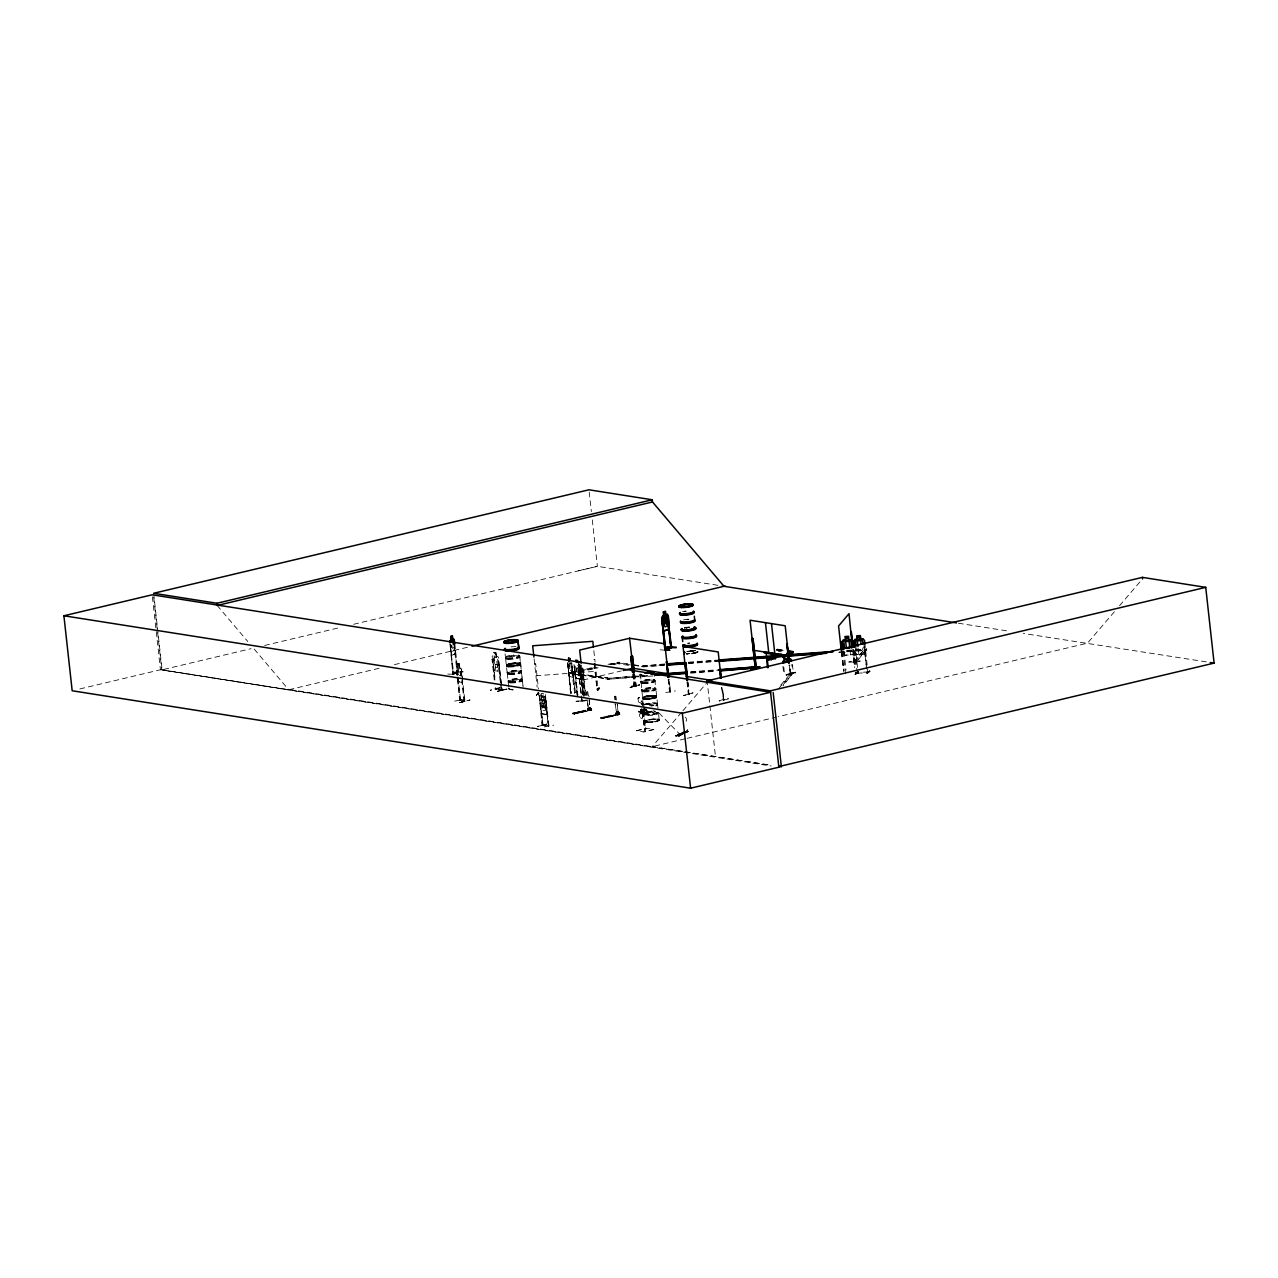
<?xml version="1.0" encoding="UTF-8"?>
<svg xmlns="http://www.w3.org/2000/svg" width="1278" height="1278" viewBox="0 0 1278 1278"><rect width="100%" height="100%" fill="white"/><g stroke="black" fill="none" stroke-linecap="round" stroke-linejoin="round"><path stroke-width="0.75" stroke-dasharray="5 3.75" d="M507.142 672.771L505.497 657.259M508.74 687.117L507.19 672.579M643.217 705.2L640.422 673.969A7.173 1.326 -6.3 0 0 643.968 675.311A7.189 1.326 -6.3 0 1 640.47 673.953M581.091 673.714L580.404 677.755L578.614 662.915M519.331 663.058C516.679 663.122 505.816 662.339 506.727 665.934M639.703 674.832L643.968 675.631A7.189 1.326 -6.3 0 1 640.502 674.193M642.291 698.139L645.055 699.114A7.189 1.326 -6.3 0 0 656.636 697.165A7.189 1.326 -6.3 0 0 647.131 696.702A7.189 1.326 -6.3 0 0 645.007 699.194C643.122 698.938 658.777 699.913 656.269 695.871M457.588 677.867L458.546 681.685L462.332 682.771L462.364 679.209M573.455 673.969L573.311 677.564L571.649 662.675L575.483 692.628M644.048 704.993L640.805 700.679A2.556 1.406 76.6 0 0 638.952 697.676L638.824 697.692M644.304 704.929L641.061 700.616A2.556 1.406 76.6 0 0 639.208 697.628A2.556 1.406 76.6 0 0 638.233 700.504A2.556 1.406 76.6 0 0 640.438 702.501L644.559 707.645M518.373 655.039A7.173 1.326 -6.3 0 1 515.002 657.403A7.173 1.326 -6.3 0 1 505.449 657.291L505.066 653.857M521.472 672.1L521.472 672.068A7.285 1.342 -6.3 0 0 511.839 671.637A7.285 1.342 -6.3 0 0 509.698 674.161A7.285 1.342 -6.3 0 0 521.472 672.1L523.101 686.973M522.958 685.487L522.43 680.184M589.573 707.884L590.468 707.549L587.513 708.555L587.656 709.865L589.861 710.217L589.541 708.875L591.426 708.507L591.794 710.121L574.126 714.019L591.618 709.945L589.382 709.45M589.334 707.549L590.276 707.325M618.424 711.894L617.578 712.325L618.552 712.213M618.44 711.782C620.932 714.21 615.74 711.223 618.824 712.006M655.87 689.385A7.285 1.342 -6.3 0 1 644.096 691.446A7.285 1.342 -6.3 0 1 646.237 688.922A7.285 1.342 -6.3 0 1 655.87 689.385L654.991 680.966M657.962 708.284L657.595 704.545M646.253 722.31C655.694 723.971 668.027 717.309 649.655 719.642A7.189 1.326 -6.3 0 0 647.547 722.134A7.189 1.326 -6.3 0 0 659.176 720.121L658.521 712.773A7.285 1.342 -6.3 0 1 650.726 714.913A7.285 1.342 -6.3 0 1 644.352 713.907A7.285 1.342 -6.3 0 1 654.384 711.958M447.747 674.097L458.115 674.433M657.595 704.673L655.918 689.193M546.457 703.922L546.169 707.533L545.275 694.114L549.013 726.319L542.096 725.361M581.442 679.257L576.186 678.506L581.41 679.257C582.081 668.953 580.979 683.219 581.49 678.474L576.33 665.167L578.343 665.487L579.11 672.372L577.065 672.068L576.314 665.183M454.664 701.079L465.048 699.226M499.49 671.397L499.586 667.819L499.394 671.413L494.235 670.63L493.084 666.844M543.997 699.561L546.441 701.191L547.256 714.658L542 713.891L540.834 710.105L542 713.891M617.514 712.613L618.232 712.389M542.543 696.574L542.671 696.734M522.398 680.311L522.414 680.263A7.285 1.342 -6.3 0 0 512.75 679.912A7.285 1.342 -6.3 0 0 510.609 682.436A7.285 1.342 -6.3 0 0 522.382 680.375L522.351 680.455M660.215 649.831L665.55 650.214M454.345 647.195L453.93 650.55L452.54 651.285L451.086 645.294M618.025 712.325L615.613 712.996L615.756 714.29L617.961 714.642L617.641 713.316L619.526 712.932L619.894 714.546L602.833 718.396M545.051 701.127L544.109 704.993L545.706 709.641L543.725 705.728L542.191 708.891L543.198 704.881L541.345 700.424L544.077 700.903L544.827 707.788L542.783 707.485L541.984 700.488L543.581 704.098L545.051 701.127L543.933 699.673M508.293 666.253L517.638 665.231M586.921 695.424L586.778 692.085M614.974 696.286L615.022 699.865M614.894 696.526L615.149 699.833M656.061 697.197L642.85 698.858M519.826 656.604L519.811 656.684A7.285 1.342 -6.3 0 0 510.146 656.333A7.285 1.342 -6.3 0 0 508.005 658.857A7.285 1.342 -6.3 0 0 519.779 656.796L521.568 671.445M546.553 724.131L537.575 726.431L546.936 724.211M499.954 687.468L490.369 690.2M499.986 687.979L490.369 690.264M630.374 687.372L639.687 684.673L630.07 687.42M683.442 695.647L693.043 692.836L683.442 695.583M572.32 670.79L571.841 673.522L570.339 673.091L568.454 663.01M853.88 650.965L853.145 654.735L844.614 655.231L842.985 651.604L844.646 655.199L853.065 654.592M865.478 650.246L864.886 654.001L865.573 650.294M519.299 663.058L520.641 664.432A7.189 1.326 -6.3 0 0 511.008 663.825A7.189 1.326 -6.3 0 0 508.884 666.317L508.916 666.237A7.157 1.31 -6.3 0 1 511.008 663.761A7.157 1.31 -6.3 0 1 520.466 664.209A7.157 1.31 -6.3 0 1 508.916 666.237L508.884 666.237A7.173 1.326 -6.3 0 1 510.992 663.729A7.173 1.326 -6.3 0 1 520.497 664.193C520.625 662.883 505.976 662.387 506.759 666.253M518.485 664.336L516.823 664.592L518.165 663.937M580.148 711.702L581.362 711.622L580.212 711.399M581.33 711.463L579.956 711.702M607.769 716.271L609.398 716.143L608.312 715.84M644.176 713.523L644.304 714.865M654.863 697.085L652.914 697.133L653.905 697.197M680.2 733.556L681.398 733.268M654.975 681.078L654.991 681.046A7.285 1.342 -6.3 0 0 645.326 680.647A7.285 1.342 -6.3 0 0 643.185 683.171A7.285 1.342 -6.3 0 0 654.959 681.11L654.096 673.218M585.42 700.823L576.058 701.494L587.353 699.945M617.689 714.21L617.29 712.389L618.201 712.086M545.051 700.791L544.3 703.571L542.287 703.251L540.115 693.251M580.196 672.548L579.429 675.327L577.4 675.024L575.212 665.007M498.26 664.672L497.493 667.467L495.449 667.148L493.26 657.148L494.219 656.077M545.93 707.964L545.163 710.744L543.102 710.44L541.68 707.309L541.393 695.536L543.693 695.855L544.093 699.545M505.481 657.387L505.449 657.419A7.173 1.326 -6.3 0 1 513.756 654.975M855.541 673.889L855.046 674.528L857.889 671.589M642.387 698.028C644.863 696.175 656.796 694.146 656.077 697.213M698.267 651.86L686.51 653.985A7.157 1.31 -6.3 0 0 698.123 651.94A7.189 1.326 -6.3 0 1 686.526 653.969M542.703 724.386L543.15 725.409L538.789 692.82L536.281 695.248L538.693 692.756M642.451 675.231L642.291 675.535M643.09 708.619L643.393 711.271L638.553 712.054L643.042 712.757L644.32 709.178L640.566 709.801L644.224 709.274L640.805 710.728L646.572 709.226L640.422 709.993L644.256 709.29M457.476 668.218L458.147 667.228L457.045 666.781L456.613 667.931M643.042 712.757L645.614 705.6M863.337 647.403L861.835 650.47L858.449 650.678L856.308 647.834M494.586 679.8L492.717 655.726L497.829 656.509L498.676 657.93L502.206 690.184L495.784 689.161M492.078 656.908L492.717 655.726M539.843 700.168L541.792 699.226M539.827 700.264L540.53 699.114M591.426 708.507L591.379 709.514L572.464 713.204L574.892 714.146M572.512 713.619L591.203 709.881M574.541 714.082L572.688 713.795M587.513 708.555L587.8 709.625L589.957 709.865M602.273 717.23L604.51 717.837L600.436 718.172L617.945 714.098M602.353 718.316L619.734 714.386L617.482 713.891L601.219 718.3M619.542 714.498L602.561 718.508L600.564 717.645M614.846 696.302L615.836 696.222M645.63 708.939L641.604 714.003L645.885 708.875M641.86 713.939L641.412 713.795A2.556 1.406 76.6 0 0 639.575 715.153A2.556 1.406 76.6 0 0 641.236 718.46A2.556 1.406 76.6 0 0 642.499 715.952L646.844 710.312M535.706 663.937L534.619 664.097L535.706 663.937L538.469 688.986M536.281 695.248L538.709 692.277M538.693 692.932L539.124 693.922L538.038 693.986M593.807 659.624L594.749 659.624M596.842 688.922L598.104 688.411M597.241 689.577L597.944 688.522M594.222 663.474L597.145 689.593M597.273 690.104C602.769 681.861 593.855 697.085 599.094 687.788M597.273 690.711L599.254 688.299M685.519 732.182L678.33 736.016L688.235 731.575M678.554 735.872L679.257 735.84M687.021 731.607L688.219 731.607L679.017 736.016M686.637 730.441L687.772 729.994L687.276 731.431M848.896 662.292L860.19 661.429M854.215 661.908L853.528 651.141M853.145 649.416L854.806 661.876M653.026 675.934L607.529 679.321L607.417 678.378L643.409 675.279M607.529 679.321L649.448 675.774M643.761 710.025L645.773 729.818L644.479 730.121L642.483 712.006L646.908 713.332L638.553 712.054L643.777 711.686M644.479 730.121L645.773 729.818M780.762 685.088L791.417 672.5L793.606 672.34L783.047 685.855M778.494 688.826L791.529 673.442L793.718 673.282M782.951 684.928L793.606 672.34M841.882 655.981L845.365 651.876M853.72 661.86L864.152 649.559L853.816 662.803L853.72 661.86L855.909 661.7L866.724 648.952L856.02 662.643L853.816 662.803M681.653 712.213L652.195 746.64L683.442 751.528M682.931 710.712L707.277 682.276L709.657 703.795M1114.4 611.715L1087.498 643.154L778.206 716.686M1119.528 605.724L1142.596 578.774M582.033 699.801L581.985 700.951L578.471 668.682L579.142 666.589M580.196 665.343L580.707 666.365L579.861 665.838M578.567 667.228L580.308 665.343M578.311 670.966L582.097 700.903M580.739 674.097L580.084 674.8L579.988 667.212L583.119 695.136M457.828 672.132L453.786 674.241M642.706 704.961L640.166 702.565A2.556 1.406 76.6 0 1 637.962 700.568A2.556 1.406 76.6 0 1 638.952 697.676M858.353 671.573L855.206 674.449M855.094 674.449L858.401 671.988M858.481 672.1L855.669 674.48M858.033 672.1L858.017 673.314L858.273 672.42M857.394 673.234L868.209 672.611L867.123 671.557L866.883 672.771L866.484 667.068M866.803 671.988L863.353 672.196M866.692 673.218L869.599 670.902L866.772 673.266M866.899 673.762L870.19 671.413L869.519 670.854M452.747 673.41L453.706 673.171L452.875 674.496L450.064 644.288L453.802 674.289M456.773 671.238L457.748 670.998L456.869 671.222L457.764 672.1M655.087 711.207L653.282 710.728M509.315 666.573L508.101 666.749L508.852 666.269A7.189 1.326 -6.3 0 0 520.513 664.288M506.695 665.918L508.995 666.205L508.117 666.669M506.695 666.237L509.171 666.669M516.919 664.48L518.82 664.24M508.9 666.445L508.964 666.461A7.189 1.326 -6.3 0 1 511.04 664.081A7.189 1.326 -6.3 0 1 520.545 664.544L508.452 666.637M641.971 675.503L642.802 675.583M645.326 699.082L644.431 699.194M653.266 696.702L655.055 696.877L654.256 697.165M652.914 697.133L654.352 697.069M659.176 720.121A7.189 1.326 -6.3 0 0 649.671 719.658A7.189 1.326 -6.3 0 0 647.547 722.15A7.189 1.326 -6.3 0 0 659.176 720.105A7.189 1.326 -6.3 0 0 649.671 719.642L644.991 721.207L646.301 722.326M681.861 733.524L680.775 733.54M784.309 671.893L783.734 666.573M792.408 664.272L793.031 669.848L791.641 664.608M581.682 700.775L578.503 670.758M546.824 724.115L537.575 726.431M586.874 691.702L587.736 691.797M646.524 709.418L640.597 710.648L646.572 709.098M453.594 647.595L452.204 648.345L451.837 644.895M451.773 655.422L455.303 653.569L455.463 649.735L455.24 653.681L451.757 655.566L450.128 644.224M462.908 671.813L452.62 672.052M453.339 673.474L457.22 671.573M453.418 674.257L457.396 672.116M686.11 721.143L686.046 721.175A2.556 2.268 63 0 0 685.12 717.246M679.529 736.016C667.164 735.745 688.938 734.131 677.26 735.026M677.228 734.77L682.388 734.115M678.922 734.179L679.8 733.732M685.12 731.495L675.599 736.112L684.465 731.367L687.915 731.288M687.772 729.994L687.069 731.639M685.439 731.639L676.302 736.08M686.749 731.479L687.516 729.994M678.794 736.032L687.979 731.431M697.628 652.339L696.622 652.723M502.11 689.082L501.647 690.264L498.228 660.087L501.887 690.264L495.225 689.273L495.56 688.075L496.327 689.257L495.672 688.059M495.209 689.257L495.097 688.171M633.712 673.81L634.974 686.398M634.703 685.327C638.68 687.532 634.703 682.819 634.527 673.826M668.761 679.353L670.103 692.005L670.455 690.823M668.154 679.257L669.528 691.941L670.567 691.925L669.081 679.273M689.305 694.641C687.852 696.254 689.737 684.241 687.899 681.989M721.846 687.356L723.939 700.088L722.453 687.436M789.772 673.107L790.826 672.819L790.922 673.921L789.852 673.889M790.922 673.921L789.884 665.119M589.35 707.724L590.724 707.581L589.462 707.692M457.46 672.292L457.189 671.254M518.932 664.209L517.734 664.672M645.007 698.842L644.911 698.858A7.157 1.31 -6.3 0 0 656.557 696.814A7.157 1.31 -6.3 0 0 647.099 696.35A7.157 1.31 -6.3 0 0 645.007 698.842A7.189 1.326 -6.3 0 0 656.604 696.814A7.189 1.326 -6.3 0 0 647.099 696.35A7.189 1.326 -6.3 0 0 644.975 698.842L645.055 698.826A7.173 1.326 -6.3 0 0 656.588 696.782A7.173 1.326 -6.3 0 0 647.099 696.318A7.173 1.326 -6.3 0 0 644.975 698.81L644.607 698.89M645.614 720.776L646.62 720.377M459.537 699.194C461.15 699.849 460.016 702.277 464.968 701.606L461.326 669.352L460.671 667.883L457.045 666.781M460.479 699.258L459.585 699.226M463.93 700.472L465 701.558M464.841 700.504L460.16 699.641M464.058 701.558L461.837 680.902M595.244 663.394L598.184 689.609M635.374 685.28C631.683 690.408 635.613 676.589 632.866 674.001M867.89 671.621L867.858 672.739L867.49 667.004M644.431 709.13L640.853 709.961L644.272 709.146M517.638 665.295L520.609 664.177A7.173 1.326 -6.3 0 1 508.884 666.221L508.979 666.173M644.064 697.149L647.099 696.414M640.741 710.728L645.102 709.514A2.236 1.23 76.6 0 0 645.31 710.057M645.102 709.594L640.438 710.344L646.476 709.482L640.534 710.568L645.023 709.705M501.232 690.184L497.509 657.787L495.768 652.723L493.723 652.259L495.848 670.838M495.816 652.611L497.909 671.158M494.235 670.63L493.18 666.828M540.482 698.986L545.578 699.881M545.482 699.785L546.441 701.191M855.286 673.378L855.413 672.26M857.123 673.282L857.011 672.18M858.129 673.314L857.889 672.212M494.266 679.88L491.998 659.256L492.909 659.272L495.193 679.896M577.049 695.264L574.269 667.068L577.976 695.28M573.95 667.148L574.86 667.164M580.595 665.806L579.749 664.384L583.679 694.321M585.723 695.104L582.752 668.122L581.666 668.298L584.877 695.296M501.056 689.369L495.88 688.57M497.717 691.318L507.062 689.146L497.749 691.366M575.18 674.672L576.362 678.458L574.046 664.784L577.368 695.184M631.763 685.903L638.936 686.797M630.07 687.468L639.687 685.136M669.816 690.743L670.375 690.823M665.71 692.532L675.407 690.919M688.57 693.443L688.267 693.555M790.747 672.803L790.299 672.707M786.082 674.512L795.395 672.276L786.449 675.072M786.194 675.008L795.347 672.212M786.098 675.072L795.763 672.835M723.06 698.89L723.236 698.906M719.083 700.695L728.396 698.459M728.46 698.938L719.179 701.191M79.859 688.938L160.437 669.768L771.193 766.017M153.648 593.28L162.098 669.816L251.095 648.665M264.642 645.454L338.159 627.961M353.623 624.287L597.401 566.33L722.054 585.979M157.641 632.738L161.747 669.912L288.7 689.769L380.844 667.867M394.423 664.64L468.083 647.131M569.684 672.579L607.801 677.931L607.897 678.858L569.796 673.522L569.684 672.579L592.96 667.531M594.11 667.755L570.835 672.819L570.931 673.762L607.897 678.858M628.504 665.359L617.514 663.617L617.418 662.691L630.214 663.985M617.514 663.617L619.319 662.276L606.539 664.576M582.976 680.056L621.348 670.934M570.835 672.819L607.801 677.931M542.974 724.291L542.08 725.393L539.172 695.312L543.102 725.361M538.853 695.376L539.763 695.408M778.334 651.716L784.564 650.23L776.417 648.952M589.254 699.609C589.717 714.801 589.877 702.708 590.787 709.418M572.48 713.475L589.525 709.226M572.336 713.747L590.116 709.322M543.054 724.626L547.863 725.505M544.14 726.91L553.598 725.185M548.438 725.297L548.677 726.399L544.3 693.906M603.424 716.958L607.369 717.166L605.133 716.559M606.667 716.191L610.612 716.383L608.056 716.127M615.613 712.996L615.9 714.067L617.625 713.651M618.217 713.747L617.226 704.066M600.756 718.252L619.479 713.939L619.526 712.932M639.974 711.511L645.725 710.712L646.908 713.332L642.483 712.006M641.444 711.734L643.393 711.271M642.403 715.616L642.754 715.888A2.556 1.406 76.6 0 1 641.492 718.396A2.556 1.406 76.6 0 1 639.831 715.089A2.556 1.406 76.6 0 1 641.668 713.731M636.54 730.665L646.684 728.252L653.841 729.53L643.697 731.943L636.556 730.808L646.7 728.412M653.825 729.371L643.697 731.943M685.152 738.812L651.173 746.895L162.098 669.816M687.085 738.349L776.273 717.15M578.375 570.819L597.401 566.33L592.225 519.379M609.622 664.384L619.319 662.276M569.796 673.522L596.954 667.611M610.533 664.672L619.431 663.218L619.239 662.26M570.931 673.762L598.088 667.851M613.6 664.48L619.431 663.218M684.337 627.929L689.705 627.131A7.189 1.326 -6.3 0 0 684.353 627.929L685.998 627.61M652.068 698.635L653.729 698.299M457.668 663.394C459.888 673.522 454.824 660.534 459.281 663.857L461.63 679.033M459.281 663.857L459.537 667.675M459.569 667.563L461.39 669.352L462.54 679.209M456.438 670.295L459.697 700.312L464.601 701.67L461.773 677.084M461.166 671.461L461.662 675.407M458.546 681.685L457.7 677.835M570.531 693.203L567.783 665.007M567.863 665.215L571.33 693.251M568.694 672.627L569.525 676.477M459.888 702.692L469.921 700.056L459.681 702.581M459.617 702.644L469.889 700.009M634.319 686.653L632.642 673.969M453.195 673.202L453.482 674.464M687.868 627.658L686.046 627.929A7.189 1.326 -6.3 0 1 689.737 627.498L687.868 627.658A7.173 1.326 -6.3 0 1 689.737 627.514A7.157 1.31 -6.3 0 0 686.062 627.881A7.189 1.326 -6.3 0 1 689.737 627.434M635.262 686.382L634.207 673.905M789.277 665.023L790.491 674.001L789.564 665.183M654.112 697.245L653.298 697.293M681.206 733.492L680.343 733.62M460.064 699.338L460.256 700.424L453.674 642.339M495.848 689.337L495.433 688.059M668.474 679.177L670.487 691.909M686.973 681.973L688.347 694.673L688.922 693.635M721.527 687.42L723.588 700.184L722.118 687.516M542.415 725.281L539.444 695.472M548.534 726.415L545.035 696.222L548.342 726.223M860.126 660.838L848.832 661.669M538.038 694.082L537.75 692.916L537.814 694.098L538.981 693.922M664.943 663.953L639.383 666.157L632.067 664.991M688.682 662.18L716.367 660.135M846.931 650.422L866.724 648.952M664.56 664.4L640.821 666.173L632.051 664.272M688.299 662.643L717.964 660.422M846.563 650.869L866.34 649.4L866.436 650.342L838.751 652.403M641.3 666.653L665.039 664.895M688.778 663.122L716.479 661.061M839.119 651.94L845.062 651.508M847.042 651.365L866.819 649.895M642.898 666.956L664.672 665.343M688.411 663.57L718.076 661.365M535.977 675.774L596.123 671.301M690.887 671.749L716.607 669.832M607.417 678.378L643.026 675.727M690.503 672.196L718.204 670.135M690.983 672.691L716.702 670.774M690.599 673.139L716.319 671.222M581.682 676.286L581.841 680.216L580.308 682.005L579.685 678.57M587.417 700.568L576.138 701.223M846.739 651.365L850.126 651.173M452.38 672.228L463.131 671.813M452.795 673.426L453.69 673.458M678.89 733.923L682.356 733.86M675.758 735.521L680.104 734.994M695.679 650.646L686.941 651.524A7.189 1.326 -6.3 0 1 695.663 650.662A7.157 1.31 -6.3 0 0 686.973 651.349M688.858 694.545L687.292 681.909M776.321 649.767L784.66 651.061M776.369 650.183L784.708 651.476M464.633 701.446L464.297 700.344M493.627 652.275L495.928 652.595M495.56 653.266L494.251 653.058L495.704 654.496M494.362 657.307L496.407 657.627M495.113 664.193L497.174 664.512M542.032 713.779L547.192 714.514M790.363 674.001L788.957 665.103M582.752 668.122L585.484 695.056M580.18 667.979L580.452 668.154M491.998 659.256L492.909 659.272M581.346 679.129L576.234 678.378L575.212 674.688M685.391 751.847L771.337 765.282M1206.304 661.876L1023.358 633.457M958.372 623.217L1007.607 630.981M776.465 649.368L784.612 650.646M617.418 662.691L630.326 664.927M654.208 711.542L655.678 711.766M642.834 710.824L645.725 710.712L642.946 711.974L638.457 711.271L646.46 713.252L645.821 707.517M618.648 711.67L617.817 711.59L618.057 713.779L617.354 704.034M589.27 707.932L589.653 709.929M588.152 708.923L590.34 709.274M616.252 713.364L618.44 713.699M588.12 709.162L591.379 709.514M616.22 713.603L619.479 713.939M615.9 714.067L618.105 714.274M546.201 707.373L541.137 706.622L539.939 702.948L541.201 706.718L546.265 707.517M600.596 717.901L602.992 718.571M289.723 689.529L682.883 751.48M684.8 751.784L771.113 765.378M638.457 711.271L646.908 713.332M723.859 700.088L722.821 699.002M520.21 663.601L519.331 663.426M509.539 688.187A7.189 1.326 -6.3 0 0 513.037 689.577A7.189 1.326 -6.3 0 1 508.995 688.554L509.331 689.513M496.247 689.257L496.136 688.139M656.333 695.903C653.266 695.488 641.891 694.769 642.802 698.81M509.299 689.497L513.053 689.864A7.173 1.326 -6.3 0 1 509.602 688.443M567.416 665.087L568.231 665.135M569.557 676.366L573.423 677.532M457.556 663.426L459.233 663.969M459.042 664.496L458.067 664.225L459.169 665.726M458.578 681.573L462.444 682.74M460.527 699.577L464.329 700.663M599.765 688.299L597.88 690.599M641.923 711.047L646.46 713.252L644.256 710.488L643.968 707.836M506.743 689.018L497.414 691.19M659.001 713.012L679.832 734.291M578.215 664.256L579.429 665.662L583.167 698.044M217.196 605.452L247.836 641.588M254.226 649.112L288.7 689.769M570.627 662.451L575.084 696.318M615.884 696.478L616.491 700.088M587.784 692.037L588.391 695.663A2.556 1.406 76.6 0 1 589.158 696.638M519.651 655.582L521.344 670.854M587.465 701.223L588.423 709.002L587.321 701.255M864.791 642.626L867.171 665.215M863.784 642.69L866.276 665.183M864.104 646.524L866.596 669.017M858.225 648.553L858.864 654.352M855.142 645.086L857.522 667.675M857.266 672.148L857.378 673.25M854.758 650.774L857.043 671.397M856.388 672.212L856.42 673.394L856.196 672.212M853.912 650.821L855.685 667.771M856.052 672.324L856.372 673.41L855.174 672.372M852.921 649.24L854.774 667.755M852.809 650.965L854.678 667.835M850.126 650.981L850.541 654.863M844.055 651.413L846.02 670.231M843.049 651.476L845.541 673.969M841.994 651.684L843.959 671.158M841.611 651.716L843.736 670.966M841.435 651.924L843.56 671.174M791.417 672.5L791.529 673.442M782.919 666.445L783.526 672.02M709.881 705.744L715.552 757.247M687.58 682.069L688.97 694.721M681.573 734.243L678.107 734.323M643.585 711.926L645.582 730.042M642.674 711.766L644.671 729.898M641.636 708.379L641.955 711.606L640.486 711.383L640.198 708.731M633.92 673.73L635.438 686.574M633.489 673.762L634.974 686.494M618.185 662.036L618.28 662.978M589.19 491.982L591.347 511.551M605.98 678.362L606.076 679.305M593.839 650.694L595.085 661.94M594.158 663.554L597.05 689.689M590.388 707.277L590.628 709.466M587.049 695.408L586.746 692.388M581.314 665.071L584.653 695.264M580.5 665.822L584.126 698.651M583.311 694.928L579.317 662.148M574.541 667.244L577.64 695.36M572.145 666.253L575.116 692.692M570.962 693.331L567.592 662.723L570.883 693.123M538.006 692.868L538.118 693.986M534.124 658.905L537.175 687.213M521.504 672.244L522.255 679.129M492.589 659.352L494.874 679.96M454.808 643.793L458.243 675.119M454.089 642.115L460.559 700.344M449.856 642.275L453.275 674.512M153.743 597.513L157.418 630.773M152.386 596.762L160.437 669.768M589.126 699.641L589.893 709.242M683.49 619.91A7.173 1.326 -6.3 0 1 688.81 619.111M684.241 611.763A7.285 1.342 -6.3 0 1 686.078 611.475M682.564 611.619A7.173 1.326 -6.3 0 1 686.03 611.012M684.369 627.77A7.157 1.31 -6.3 0 1 689.673 626.971M686.989 619.75A7.285 1.342 -6.3 0 1 688.874 619.574M697.516 651.86A7.157 1.31 -6.3 0 1 686.51 653.505A7.189 1.326 -6.3 0 0 698.123 651.636M687.74 643.154A7.173 1.326 -6.3 0 1 689.561 642.882M687.756 643.617A7.285 1.342 -6.3 0 1 689.593 643.345M510.992 646.892A7.173 1.326 -6.3 0 1 516.2 646.636M520.545 664.544A7.189 1.326 -6.3 0 1 508.916 666.573M513.021 689.369A7.173 1.326 -6.3 0 1 508.995 688.379M647.674 675.774A7.157 1.31 -6.3 0 1 640.741 675.806A7.157 1.31 -6.3 0 1 641.572 674.257M655.965 712.485A7.173 1.326 -6.3 0 1 654.432 714.865A7.173 1.326 -6.3 0 1 644.272 714.753A7.173 1.326 -6.3 0 1 654.384 712.469M646.253 704.577A7.285 1.342 -6.3 0 1 656.844 703.922A7.285 1.342 -6.3 0 1 652.93 706.223M657.707 712.469A7.173 1.326 -6.3 0 1 648.25 714.114A7.173 1.326 -6.3 0 1 644.783 712.725A7.173 1.326 -6.3 0 1 654.24 711.079M648.026 704.721A7.173 1.326 -6.3 0 1 656.301 704.322A7.173 1.326 -6.3 0 1 655.949 705.983M658.426 712.549A7.285 1.342 -6.3 0 1 649.448 714.578A7.285 1.342 -6.3 0 1 644.479 713.348A7.285 1.342 -6.3 0 1 654.336 711.526M644.831 704.529A7.285 1.342 -6.3 0 1 656.796 703.491A7.285 1.342 -6.3 0 1 651.029 706.079M643.856 704.45A7.173 1.326 -6.3 0 1 652.739 702.82A7.173 1.326 -6.3 0 1 657.211 703.922A7.173 1.326 -6.3 0 1 649.112 705.76M647.371 710.856A2.236 1.23 76.6 0 1 645.869 710.935M647.802 710.999A2.236 1.23 76.6 0 1 646.508 710.792M854.694 650.917L856.308 654.528L864.886 654.001L856.388 654.4L854.71 650.901M616.651 713.396L615.149 703.747L616.651 713.396M572.576 666.381L571.777 666.333L572.576 666.381M543.23 696.542L541.904 696.35L542.048 697.58L543.358 697.772L543.23 696.542M543.214 693.73L541.201 693.411L541.952 700.312L543.965 700.632L543.214 693.73M582.48 711.702L580.276 711.351L582.48 711.702M580.755 712.102L578.567 711.766L580.755 712.102M579.238 712.469L577.033 712.118L579.238 712.469M577.512 712.884L575.324 712.533L577.512 712.884M576.378 713.156L574.173 712.804L576.378 713.156M570.755 663.681L569.253 663.25L570.02 670.135L571.522 670.567L570.755 663.681M459.776 668.889L458.275 668.458L459.042 675.343L460.543 675.774L459.776 668.889M694.098 650.933A7.157 1.31 -6.3 0 0 687.021 651.812A7.189 1.326 -6.3 0 1 694.114 650.933M508.133 659.304A7.173 1.326 -6.3 0 0 519.715 657.275A7.173 1.326 -6.3 0 0 510.241 656.828A7.173 1.326 -6.3 0 0 508.133 659.304M508.852 665.774A7.157 1.31 -6.3 0 0 520.418 663.761A7.157 1.31 -6.3 0 0 510.96 663.298A7.157 1.31 -6.3 0 0 508.852 665.774M508.852 665.966A7.189 1.326 -6.3 0 0 520.481 663.921A7.189 1.326 -6.3 0 0 510.96 663.458A7.189 1.326 -6.3 0 0 508.852 665.966M507.957 658.426A7.285 1.342 -6.3 0 0 519.731 656.365A7.285 1.342 -6.3 0 0 510.098 655.902A7.285 1.342 -6.3 0 0 507.957 658.426M510.737 682.899A7.173 1.326 -6.3 0 0 522.319 680.87A7.173 1.326 -6.3 0 0 512.845 680.407A7.173 1.326 -6.3 0 0 510.737 682.899M508.995 666.988A7.157 1.31 -6.3 0 0 520.545 664.959A7.157 1.31 -6.3 0 0 511.088 664.496A7.157 1.31 -6.3 0 0 508.995 666.988M510.577 681.509A7.173 1.326 -6.3 0 0 522.159 679.481A7.173 1.326 -6.3 0 0 512.686 679.017A7.173 1.326 -6.3 0 0 510.577 681.509M509.826 674.624A7.173 1.326 -6.3 0 0 521.408 672.595A7.173 1.326 -6.3 0 0 511.935 672.132A7.173 1.326 -6.3 0 0 509.826 674.624M510.561 682.021A7.285 1.342 -6.3 0 0 522.335 679.96A7.285 1.342 -6.3 0 0 512.702 679.481A7.285 1.342 -6.3 0 0 510.561 682.021M509.65 673.746A7.285 1.342 -6.3 0 0 521.424 671.685A7.285 1.342 -6.3 0 0 511.791 671.206A7.285 1.342 -6.3 0 0 509.65 673.746M509.666 673.234A7.173 1.326 -6.3 0 0 521.248 671.206A7.173 1.326 -6.3 0 0 511.775 670.742A7.173 1.326 -6.3 0 0 509.666 673.234M644.224 691.909A7.173 1.326 -6.3 0 0 655.806 689.88A7.173 1.326 -6.3 0 0 646.333 689.417A7.173 1.326 -6.3 0 0 644.224 691.909M644.943 698.347A7.157 1.31 -6.3 0 0 656.509 696.334A7.157 1.31 -6.3 0 0 647.051 695.871A7.157 1.31 -6.3 0 0 644.943 698.347M644.943 698.555A7.189 1.326 -6.3 0 0 656.572 696.526A7.189 1.326 -6.3 0 0 647.067 696.063A7.189 1.326 -6.3 0 0 644.943 698.555M644.08 690.519A7.173 1.326 -6.3 0 0 655.662 688.491A7.173 1.326 -6.3 0 0 646.189 688.027A7.173 1.326 -6.3 0 0 644.08 690.519M643.313 683.634A7.173 1.326 -6.3 0 0 654.895 681.605A7.173 1.326 -6.3 0 0 645.422 681.142A7.173 1.326 -6.3 0 0 643.313 683.634M644.048 691.015A7.285 1.342 -6.3 0 0 655.822 688.97A7.285 1.342 -6.3 0 0 646.189 688.491A7.285 1.342 -6.3 0 0 644.048 691.015M643.138 682.74A7.285 1.342 -6.3 0 0 654.911 680.695A7.285 1.342 -6.3 0 0 645.278 680.216A7.285 1.342 -6.3 0 0 643.138 682.74M643.154 682.244A7.173 1.326 -6.3 0 0 654.751 680.216A7.173 1.326 -6.3 0 0 645.262 679.752A7.173 1.326 -6.3 0 0 643.154 682.244M647.611 722.421A7.157 1.31 -6.3 0 0 659.16 720.393A7.157 1.31 -6.3 0 0 649.703 719.945A7.157 1.31 -6.3 0 0 647.611 722.421M647.547 721.942A7.157 1.31 -6.3 0 0 659.113 719.913A7.157 1.31 -6.3 0 0 649.655 719.45A7.157 1.31 -6.3 0 0 647.547 721.942M645.086 699.609A7.157 1.31 -6.3 0 0 656.652 697.58A7.157 1.31 -6.3 0 0 647.195 697.133A7.157 1.31 -6.3 0 0 645.086 699.609"/><path stroke-width="1.5" d="M662.244 616.347L667.228 614.367L668.234 615.389L669.337 625.293L668.889 629.239L663.921 631.124L662.851 627.706M669.321 650.246L665.806 649.543M669.608 650.103L665.407 649.831M750.697 668.937L760.059 666.653L750.745 668.889M783.989 657.227L785.65 658.633L783.11 661.589M784.436 662.659L791.529 661.077L791.178 659.448L785.427 658.665M450.271 640.789L449.968 642.259L450.128 640.677M515.034 640.645L514.219 641.013L515.481 640.534M515.705 640.358L516.424 640.725L515.561 640.358M651.301 672.979L650.31 673.602L652.115 673.234M689.337 604.957L690.248 605.149M690.455 605.197L689.928 604.574M690.743 605.149L689.513 604.957M664.991 648.186L661.653 617.801L663.777 615.692M450.703 641.844L450.735 636.444L451.134 640.134M840.748 644L841.387 649.783M851.02 631.907L852.682 643.441M851.404 631.875L852.506 643.649M844.598 648.521L843.831 641.636L845.525 640.294L843.033 640.31L841.867 641.716L842.745 649.671M783.094 661.732C783.366 657.659 791.481 657.275 791.258 661.03M718.204 670.135L758.142 666.749L758.237 667.691L720.281 670.934M578.614 662.915L579.317 662.148M842.234 643.968L843.224 643.904L843.752 649.623M853.56 641.029L854.726 639.623L857.234 639.463M858.017 646.62L856.675 635.789L860.318 635.581L860.733 639.272L863.209 639.128L864.519 640.374L864.807 644.384M857.059 639.511L854.726 639.623L863.209 639.128M852.985 643.409L851.995 643.473L852.394 647.211L849.007 613.68L838.576 625.98L841.259 650.358M853.928 643.281L854.838 643.297M863.784 642.69L864.695 642.722M843.001 640.342L851.499 639.831L852.809 641.061L853.4 647.163M852.793 641.077L851.42 639.974M775.043 656.908L767.119 658.793M776.72 653.873L772.583 657.211L773.525 655.646M775.315 657.323L772.615 656.652L767.215 659.272M857.218 639.607L855.541 640.933L856.116 646.109M506.216 642.674L505.816 642.722M514.283 640.821L516.216 640.661M514.842 641.109L516.04 640.406L514.635 640.613M681.494 607.258L680.519 607.242L681.366 607.21M681.398 606.762L681.43 606.746A7.157 1.31 -6.3 0 1 683.458 604.366A7.157 1.31 -6.3 0 1 692.916 604.813A7.157 1.31 -6.3 0 1 681.35 606.842L680.886 606.746M680.775 607.13L681.685 607.034M690.807 604.877L689.721 604.893M650.566 673.426L650.933 673.234M767.407 667.643L766.225 652.659M665.662 648.761L665.327 650.023M450.735 636.444L452.332 635.629L453.962 643.745M450.16 640.789L453.594 638.808L454.329 639.911M451.454 641.444L452.843 640.709L453.227 644.144M515.417 641.061L516.328 640.853M764.26 652.004L781.848 654.783M664.672 648.17L662.164 619.83L665.774 649.863M662.483 619.846L661.573 620.054M667.372 617.881L668.282 617.673L668.586 623.281M666.796 647.531L676.206 647.738M671.046 646.764L670.934 647.898L668.985 627.035M665.247 648.936L670.519 647.115M670.854 647.131L665.455 649.016M665.534 649.799L671.222 647.658M665.199 650.055L671.621 647.69L667.212 614.494M663.266 612.002L665.519 611.203L665.87 615.038L667.084 615.868L667.851 622.753L667.1 626.108L665.071 626.859L663.665 624.303L663.362 612.002M667.324 614.367L665.934 614.894M663.857 630.981L668.825 629.143M671.094 647.882L668.41 627.258M505.96 643.122L506.28 642.994M681.318 607.098L681.382 607.082A7.189 1.326 -6.3 0 0 692.98 605.069A7.189 1.326 -6.3 0 0 683.474 604.606A7.189 1.326 -6.3 0 0 681.366 607.114L681.414 607.146A7.189 1.326 -6.3 0 0 692.995 605.085A7.189 1.326 -6.3 0 0 683.474 604.622A7.189 1.326 -6.3 0 0 681.366 607.13L681.589 606.954M650.949 673.698L652.259 673.506M764.308 652.435L782.04 655.183M764.356 652.85L780.586 655.742L785.491 654.767M575.675 660.119L577.752 660.486M632.434 672.036L630.725 656.636L631.572 656.429L632.61 656.493L634.319 671.909M630.725 656.636L632.61 656.493M755.378 668.442L756.368 668.474L752.998 638.473L756.049 668.554L755.825 667.467M667.947 677.34L666.557 661.844L668.857 677.356M667.164 661.94L666.237 661.924M687.692 680.072L685.982 664.656L687.356 680.152M788.75 663.17L786.944 643.824L789.453 661.253M787.536 643.92L786.625 643.904M720.457 677.787L719.929 670.007L720.792 677.723M720.217 670.183L721.383 677.803M707.277 682.276L707.133 680.87L770.426 690.839L778.861 767.215L690.599 788.206L72.175 690.759L63.9 615.772L152.162 594.797L216.27 604.893M652.259 499.778L588.95 489.793L153.648 593.28L216.941 603.264L652.259 499.778L652.499 501.966L724.003 586.283L956.407 622.897M652.499 501.966L217.196 605.452L216.941 603.264M471.965 646.205L725.025 586.043M664.832 643.793L629.671 638.249L579.669 650.071L581.107 663.186M623.281 670.487L632.866 668.202M775.347 653.697L772.231 654.448L772.104 653.202M787.12 653.09L792.919 651.588L787.823 650.742M787.168 653.521L792.967 652.004L789.5 651.413M787.216 653.937L793.015 652.419L789.548 651.828M787.264 654.352L793.063 652.85L789.596 652.243M767.04 659.528L775.506 657.627L775.602 658.569L767.135 660.47L767.295 659.544M775.506 657.627L767.311 659.576L768.206 667.627M783.063 662.978L782.967 662.036L791.433 660.135L785.347 659.065M791.433 660.087L783.238 662.084L783.27 662.978M707.133 680.87L1142.436 577.368L1205.729 587.353L1214.1 663.106L778.797 766.592M770.426 690.839L1205.729 587.353M63.9 615.772L682.324 713.22L770.586 692.245L218.218 605.197M781.801 654.368L780.251 654.48M570.148 658.665L568.534 658.218L569.014 662.036L568.71 658.33M755.298 668.474L752.071 638.457L752.998 638.473M666.924 663.809L684.72 662.483M718.348 659.975L775.714 655.71M787.583 654.831L833.08 651.445M666.541 664.256L686.318 662.787M717.964 660.422L832.713 651.892M667.02 664.736L684.832 663.426M718.46 660.918L781.753 656.205M785.714 655.918L821.323 653.266M666.637 665.199L686.43 663.713M718.076 661.365L826.882 653.282M655.279 674.401L686.925 672.052M718.571 669.688L758.142 666.749M654.895 674.848L686.542 672.5M655.374 675.327L659.336 675.04M663.298 674.752L687.037 672.979M720.664 670.487L758.237 667.691M662.915 675.199L686.653 673.426M851.499 639.815L848.896 639.974L850.86 641.221L851.627 648.106M849.039 641.332L845.653 641.524L846.419 648.409L849.806 648.218M857.362 640.837L860.749 640.629L861.132 644.08M505.832 643.058L506.344 642.93A7.189 1.326 -6.3 0 0 517.941 640.981L518.724 647.259L518.005 640.629A7.173 1.326 -6.3 0 0 508.404 640.214A7.173 1.326 -6.3 0 0 506.296 642.706A7.189 1.326 -6.3 0 0 517.909 640.693A7.189 1.326 -6.3 0 0 508.404 640.23A7.189 1.326 -6.3 0 0 506.28 642.738A7.173 1.326 -6.3 0 0 517.894 640.677M775.554 658.569L775.251 657.164M454.249 639.831L454.76 643.84M666.781 646.94L676.19 647.147M665.55 650.214L669.672 650.183M661.653 617.801L662.867 627.706M685.982 664.656L685.056 664.64L687.085 679.976M719.61 670.087L720.536 670.103M779.149 766.512L781.385 766.864L773.174 692.5M1210.202 662.499L1214.1 663.106M753.365 650.23L788.51 655.758M686.366 676.413L711.75 680.407M632.993 668.25L668.138 673.778M506.328 643.01L506.376 643.01A7.189 1.326 -6.3 0 1 508.436 640.518A7.189 1.326 -6.3 0 1 517.941 640.981M568.598 658.346L570.212 658.761M569.045 659.017L570.148 660.518L569.189 660.247M755.362 668.458L750.058 620.229L785.203 625.773L789.133 661.333M783.797 657.259L781.321 654.464M783.718 657.659L785.523 659.224M780.922 654.56L784.277 658.042M781.305 655.39L784.245 658.058M663.474 615.804L669.097 628.265L663.442 615.804M1142.436 577.368L1142.596 578.774M862.954 643.968L862.57 640.518L860.621 639.399L860.286 635.613M854.375 646.956L853.72 641.045L854.247 647.115M849.678 647.131L848.608 636.284L844.95 636.508L845.493 640.326M842.026 641.732L842.857 649.639M841.148 643.968L841.611 649.959M786.944 643.824L789.069 663.09M771.481 623.616L774.803 653.601M765.442 622.658L768.749 652.659M757.758 667.196L757.87 668.138M721.096 678.203L718.204 651.956L683.043 646.412L686.765 680.056M694.321 616.22L694.689 619.67A7.173 1.326 -6.3 0 1 687.292 621.907A7.173 1.326 -6.3 0 1 680.567 621.076M682.324 638.121L682.724 641.572M682.324 713.22L690.599 788.206M667.691 617.897L671.014 647.882M663.186 629.207L668.538 677.42M666.557 661.844L668.266 677.26M632.29 656.572L633.984 671.972M632.019 656.397L633.712 671.813M631.795 656.461L633.505 671.877L629.559 638.201M630.965 656.668L632.658 672.084M593.423 646.94L592.8 641.316L532.67 645.789L533.916 657.036M694.433 620.773A7.173 1.326 -6.3 0 1 686.526 623.376A7.173 1.326 -6.3 0 1 682.276 621.667M694.481 620.261A7.285 1.342 -6.3 0 1 687.388 622.833A7.285 1.342 -6.3 0 1 681.126 621.587M694.274 627.003A7.157 1.31 -6.3 0 1 689.098 629.639A7.157 1.31 -6.3 0 1 682.005 628.52M694.321 627.194A7.189 1.326 -6.3 0 1 689.114 629.83A7.189 1.326 -6.3 0 1 681.989 628.712M693.571 611.986A7.285 1.342 -6.3 0 1 686.478 614.558A7.285 1.342 -6.3 0 1 680.216 613.312M693.523 612.497A7.173 1.326 -6.3 0 1 686.542 615.022A7.173 1.326 -6.3 0 1 680.359 613.791M694.433 619.846A7.285 1.342 -6.3 0 1 688.299 622.306A7.285 1.342 -6.3 0 1 680.519 621.555M693.523 611.571A7.285 1.342 -6.3 0 1 686.43 614.127A7.285 1.342 -6.3 0 1 680.168 612.881M693.363 611.108A7.173 1.326 -6.3 0 1 686.382 613.632A7.173 1.326 -6.3 0 1 680.216 612.402M694.353 627.482A7.189 1.326 -6.3 0 1 689.146 630.118A7.173 1.326 -6.3 0 1 682.037 629.08A7.157 1.31 -6.3 0 0 689.161 630.182A7.173 1.326 -6.3 0 0 694.353 627.562A7.157 1.31 -6.3 0 1 689.161 630.182A7.189 1.326 -6.3 0 1 682.021 629M697.037 644.352A7.173 1.326 -6.3 0 1 689.13 646.956A7.173 1.326 -6.3 0 1 684.88 645.262M697.085 643.856A7.285 1.342 -6.3 0 1 689.066 646.492A7.285 1.342 -6.3 0 1 684.736 644.767M694.401 628.265A7.157 1.31 -6.3 0 1 690.152 630.773A7.157 1.31 -6.3 0 1 681.589 630.166M694.401 627.833A7.189 1.326 -6.3 0 1 689.193 630.469A7.189 1.326 -6.3 0 1 682.053 629.351M696.175 635.581A7.285 1.342 -6.3 0 1 689.082 638.137A7.285 1.342 -6.3 0 1 682.819 636.907M697.293 643.265A7.173 1.326 -6.3 0 1 689.896 645.486A7.173 1.326 -6.3 0 1 683.171 644.655M696.127 636.077A7.173 1.326 -6.3 0 1 689.146 638.601A7.173 1.326 -6.3 0 1 682.963 637.387M697.037 643.425A7.285 1.342 -6.3 0 1 689.96 645.997A7.285 1.342 -6.3 0 1 683.682 644.751M696.127 635.15A7.285 1.342 -6.3 0 1 689.034 637.722A7.285 1.342 -6.3 0 1 682.771 636.476M695.967 634.687A7.173 1.326 -6.3 0 1 688.986 637.211A7.173 1.326 -6.3 0 1 682.819 635.997M684.369 653.154A7.173 1.326 -6.3 0 1 684.593 652.115M684.657 652.611A7.173 1.326 -6.3 0 0 684.433 653.633A7.189 1.326 -6.3 0 1 684.625 652.595M684.369 653.346A7.189 1.326 -6.3 0 1 684.593 652.291M518.517 647.866A7.285 1.342 -6.3 0 1 511.44 650.422A7.285 1.342 -6.3 0 1 505.161 649.176M518.485 648.361A7.173 1.326 -6.3 0 1 515.098 650.358A7.173 1.326 -6.3 0 1 505.944 650.917M505.082 650.71A7.173 1.326 -6.3 0 1 505.305 649.655M518.485 647.435A7.285 1.342 -6.3 0 1 511.392 650.007A7.285 1.342 -6.3 0 1 505.114 648.761M518.325 646.972A7.173 1.326 -6.3 0 1 511.344 649.496A7.173 1.326 -6.3 0 1 505.145 648.281M646.349 672.835A7.189 1.326 -6.3 0 1 653.33 672.803A7.189 1.326 -6.3 0 1 652.483 674.369M646.396 673.266A7.157 1.31 -6.3 0 1 654.048 674.001M452.124 636.54L451.358 638.249L452.124 636.54M665.167 612.098L663.873 612.577L664.017 613.807L665.311 613.328L665.167 612.098M666.014 616.268L663.985 617.018L664.752 623.904L666.765 623.153L666.014 616.268M847.969 637.051L845.78 637.179L845.924 638.409L848.097 638.281L847.969 637.051M859.679 636.364L857.49 636.492L857.634 637.722L859.806 637.594L859.679 636.364M577.496 661.125L576.202 660.934L576.33 662.164L577.64 662.355L577.496 661.125M771.401 658.601L771.513 659.544L771.401 658.601M787.328 661.109L787.44 662.052L787.328 661.109M681.43 607.561A7.157 1.31 -6.3 0 0 692.995 605.532A7.157 1.31 -6.3 0 0 683.538 605.069A7.157 1.31 -6.3 0 0 681.43 607.561M506.392 643.409A7.141 1.31 -6.3 0 0 517.925 641.396A7.141 1.31 -6.3 0 0 508.5 640.933A7.141 1.31 -6.3 0 0 506.392 643.409M652.77 672.42A7.157 1.31 -6.3 0 0 644.511 672.819A7.189 1.326 -6.3 0 1 652.802 672.436A7.189 1.326 -6.3 0 1 652.451 674.081A7.157 1.31 -6.3 0 0 652.77 672.42"/></g></svg>
